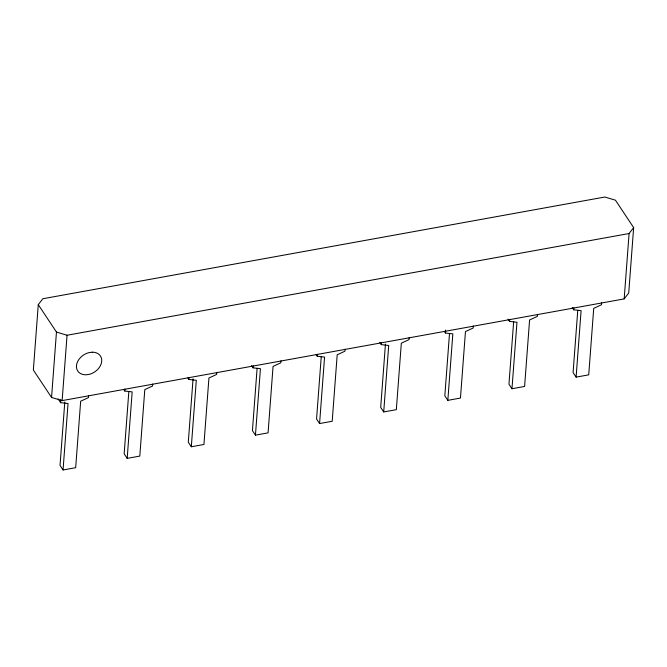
<?xml version="1.0" encoding="UTF-8"?>
<svg xmlns="http://www.w3.org/2000/svg" width="667" height="667" viewBox="0 0 667 667"><rect width="100%" height="100%" fill="white"/><g stroke="black" fill="none" stroke-linecap="round" stroke-linejoin="round"><path stroke-width="1" d="M38.269 304.652L33.35 370.018L51.551 397.44L62.139 400.609L624.179 298.899L628.731 292.98L633.65 227.614L615.449 200.192L604.861 197.023L42.821 298.741L38.269 304.652L56.462 332.066L51.551 397.44M88.561 395.631L88.411 397.632L80.665 401.217L75.671 467.692L63.048 469.977L68.042 403.502L60.639 402.66L60.864 399.666M62.139 400.609L67.05 335.243L629.089 233.525L633.65 227.614M64.791 402.076L60.03 465.433L63.048 469.977M152.693 384.025L152.543 386.026L144.797 389.611L139.803 456.086L127.18 458.371L132.174 391.896L124.771 391.045L124.921 389.053M128.848 391.504L124.162 453.827L127.18 458.371M216.825 372.419L216.675 374.42L208.929 378.006L203.935 444.48L191.312 446.765L196.306 380.29L188.903 379.44L189.053 377.447M193.055 378.856L188.294 442.221L191.312 446.765M280.957 360.814L280.807 362.806L273.061 366.4L268.067 432.875L255.444 435.159L260.438 368.684L253.035 367.834L253.185 365.841M257.112 368.292L252.426 430.615L255.444 435.159M345.089 349.208L344.939 351.201L337.194 354.794L332.199 421.269L319.576 423.553L324.571 357.078L317.167 356.228L317.317 354.235M321.244 356.687L316.558 419.009L319.576 423.553M409.221 337.602L409.071 339.595L401.326 343.188L396.331 409.663L383.708 411.948L388.703 345.473L381.299 344.622L381.449 342.63M385.451 344.039L380.69 407.404L383.708 411.948M473.353 325.996L473.203 327.989L465.458 331.574L460.463 398.057L447.84 400.342L452.835 333.867L445.431 333.016L445.656 330.023M449.508 333.475L444.822 395.798L447.84 400.342M537.485 314.39L537.335 316.383L529.59 319.968L524.596 386.451L511.973 388.736L516.967 322.253L509.563 321.411L509.713 319.418M513.64 321.869L508.954 384.192L511.973 388.736M601.617 302.785L601.467 304.777L593.722 308.362L588.728 374.846L576.105 377.13L581.099 310.647L573.695 309.805L573.845 307.812M577.772 310.263L573.086 372.586L576.105 377.13M624.179 298.899L629.089 233.525M56.462 332.066L67.05 335.243M572.186 307.537L573.695 309.805M508.054 319.143L509.563 321.411M444.422 331.499L445.431 333.016M379.79 342.354L381.299 344.622M316.158 354.719L317.167 356.228M251.526 365.566L253.035 367.834M187.894 377.931L188.903 379.44M123.762 389.536L124.771 391.045M58.121 398.866L60.639 402.66M92.221 352.184L88.936 352.626A13.615 10.138 -33.6 0 0 76.522 365.191A13.615 10.138 -33.6 0 0 85.96 374.804L89.236 374.362A13.615 10.138 -33.6 0 0 101.651 361.806A13.615 10.138 -33.6 0 0 92.221 352.184"/></g></svg>
